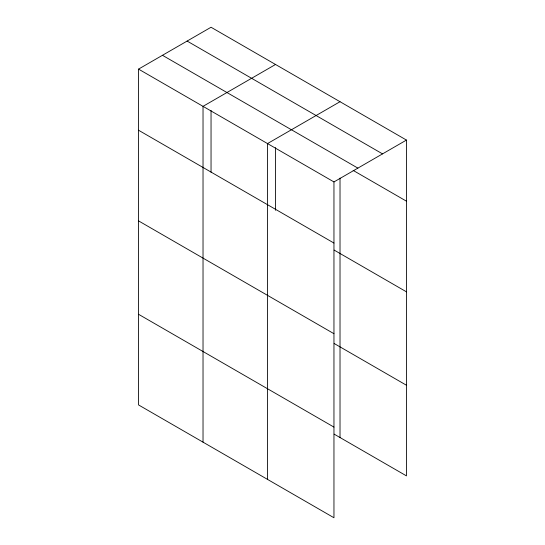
<?xml version="1.0" encoding="UTF-8"?>
<svg xmlns="http://www.w3.org/2000/svg" width="545" height="545" viewBox="0 0 545 545"><rect width="100%" height="100%" fill="white"/><g stroke="black" fill="none" stroke-linecap="round" stroke-linejoin="round"><path stroke-width="0.82" d="M211.044 172.24L211.044 110.397M275.532 210.322L275.532 147.627M333.956 333.704L333.956 181.935L138.539 69.113L138.539 404.928L333.956 517.75L333.956 333.704L138.539 220.882M340.019 178.079L340.019 437.533M334.16 434.147L406.461 475.887L406.461 140.072L211.044 27.25L138.539 69.113M275.532 64.48L203.026 106.343L203.026 442.159M340.019 101.711L267.513 143.573L267.513 479.389M333.956 181.935L406.461 140.072M187.119 41.066L382.536 153.888M162.464 55.297L357.881 168.119M353.16 170.415L406.461 201.187M138.539 130.228L333.956 243.05M334.16 250.094L406.461 291.841M334.16 343.493L406.461 385.24M138.539 314.281L333.956 427.096"/></g></svg>
